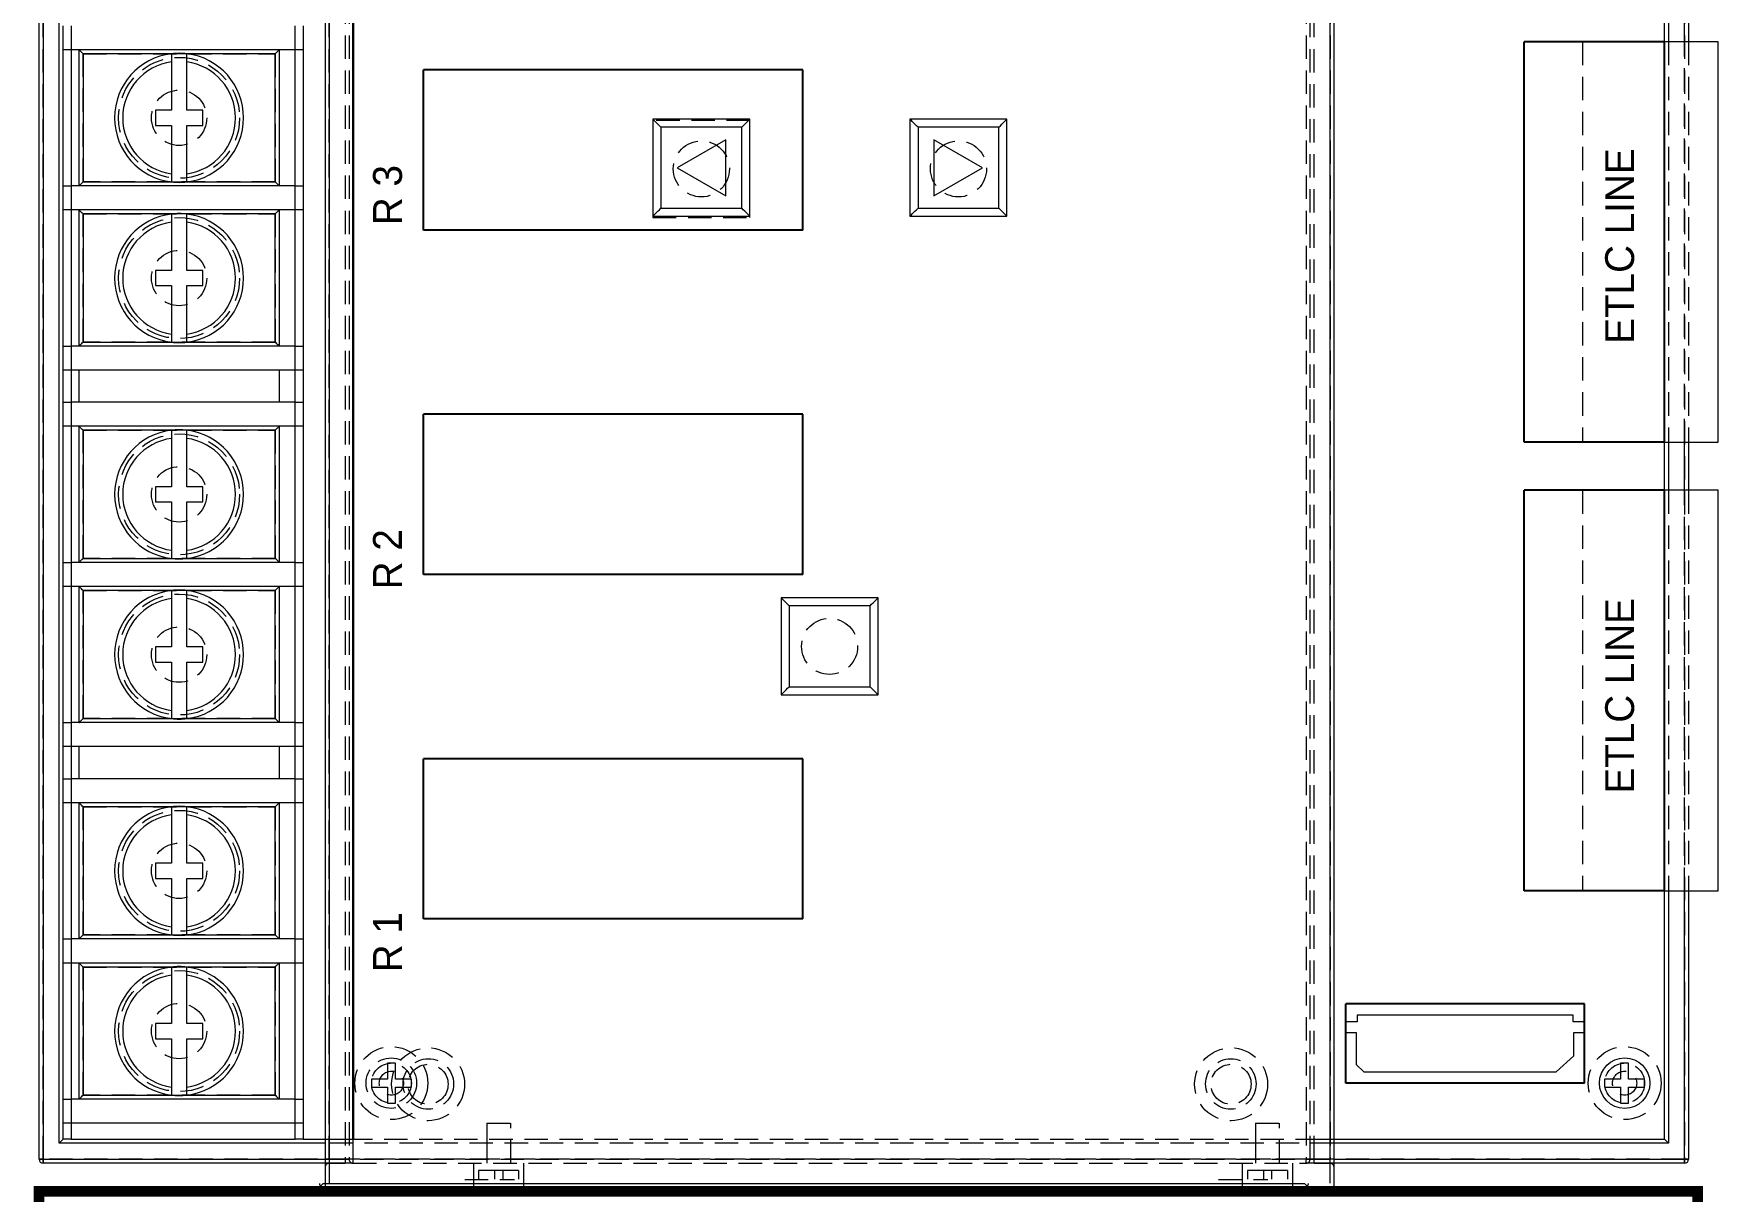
# Model space of a CAD drawing. Header units: millimetres. Extents: x 1282755 to 1285234, y -1758265 to -1757672.
# Drawn here: x 1284773.32 to 1284791.34, y -1758088.97 to -1758076.59 of the extents above; entities that cross this region are included whole.
import ezdxf

# ---------------------------------------------------------------- set-up
doc = ezdxf.new("R2010")
doc.units = ezdxf.units.MM
doc.linetypes.add('HIDDEN', pattern=[0.375, 0.25, -0.125])
doc.layers.add('0-10결선', color=50, linetype='Continuous')
doc.styles.add('새굴림', font='NGULIM.TTF')

msp = doc.modelspace()

# ---------------------------------------------------------------- linework, layer by layer
at = {"color": 7, "linetype": 'Continuous', "lineweight": 15}
for p, q in [((1284776.434, -1758055.684), (1284776.434, -1758088.93)), ((1284776.434, -1758055.727), (1284776.434, -1758088.887)), ((1284776.476, -1758055.727), (1284776.476, -1758088.887)), ((1284787.187, -1758088.887), (1284787.187, -1758055.727)), ((1284787.23, -1758088.93), (1284787.23, -1758055.684)), ((1284787.23, -1758088.887), (1284787.23, -1758055.727)), ((1284773.373, -1758088.63), (1284773.373, -1758055.984)), ((1284773.416, -1758055.984), (1284773.416, -1758088.63)), ((1284773.587, -1758088.459), (1284773.587, -1758056.155)), ((1284790.767, -1758076.677), (1284790.767, -1758076.163)), ((1284791.024, -1758076.163), (1284791.024, -1758076.677)), ((1284773.63, -1758076.763), (1284773.63, -1758076.506)), ((1284773.716, -1758076.506), (1284773.716, -1758076.763)), ((1284776.115, -1758076.763), (1284776.115, -1758076.506)), ((1284776.201, -1758076.506), (1284776.201, -1758076.763)), ((1284791.341, -1758076.677), (1284789.264, -1758076.677)), ((1284789.264, -1758076.677), (1284789.264, -1758080.961)), ((1284791.341, -1758080.961), (1284791.341, -1758076.677)), ((1284773.716, -1758076.763), (1284773.63, -1758076.763)), ((1284773.63, -1758078.219), (1284773.63, -1758076.763)), ((1284776.115, -1758076.763), (1284773.716, -1758076.763)), ((1284773.716, -1758076.763), (1284773.716, -1758078.219)), ((1284773.801, -1758078.219), (1284773.801, -1758076.763)), ((1284773.844, -1758076.805), (1284773.844, -1758078.176)), ((1284775.901, -1758078.176), (1284775.901, -1758076.805)), ((1284775.943, -1758076.763), (1284775.943, -1758078.219)), ((1284776.201, -1758076.763), (1284776.115, -1758076.763)), ((1284776.115, -1758078.219), (1284776.115, -1758076.763)), ((1284776.201, -1758076.763), (1284776.201, -1758078.219)), ((1284774.791, -1758076.892), (1284774.791, -1758077.41)), ((1284774.954, -1758077.41), (1284774.954, -1758076.892)), ((1284774.791, -1758077.41), (1284774.62, -1758077.41)), ((1284774.62, -1758077.41), (1284774.62, -1758077.572)), ((1284774.62, -1758077.572), (1284774.791, -1758077.572)), ((1284774.791, -1758077.572), (1284774.791, -1758078.089)), ((1284775.125, -1758077.41), (1284774.954, -1758077.41)), ((1284774.954, -1758077.572), (1284775.125, -1758077.572)), ((1284774.954, -1758078.089), (1284774.954, -1758077.572)), ((1284775.125, -1758077.572), (1284775.125, -1758077.41)), ((1284779.942, -1758077.506), (1284779.942, -1758078.543)), ((1284780.978, -1758077.506), (1284779.942, -1758077.506)), ((1284780.978, -1758078.543), (1284780.978, -1758077.506)), ((1284783.729, -1758077.506), (1284782.692, -1758077.506)), ((1284782.692, -1758077.506), (1284782.692, -1758078.543)), ((1284783.729, -1758078.543), (1284783.729, -1758077.506)), ((1284780.027, -1758077.592), (1284780.027, -1758078.457)), ((1284780.893, -1758077.592), (1284780.027, -1758077.592)), ((1284780.721, -1758077.725), (1284780.202, -1758078.025)), ((1284780.721, -1758078.325), (1284780.721, -1758077.725)), ((1284780.893, -1758078.457), (1284780.893, -1758077.592)), ((1284783.643, -1758077.592), (1284782.778, -1758077.592)), ((1284782.778, -1758077.592), (1284782.778, -1758078.457)), ((1284783.469, -1758078.025), (1284782.949, -1758077.725)), ((1284782.949, -1758077.725), (1284782.949, -1758078.325)), ((1284783.643, -1758078.457), (1284783.643, -1758077.592)), ((1284780.202, -1758078.025), (1284780.721, -1758078.325)), ((1284782.949, -1758078.325), (1284783.469, -1758078.025)), ((1284773.63, -1758078.476), (1284773.63, -1758078.219)), ((1284773.63, -1758078.219), (1284773.716, -1758078.219)), ((1284773.716, -1758078.219), (1284773.716, -1758078.476)), ((1284776.115, -1758078.219), (1284773.716, -1758078.219)), ((1284776.115, -1758078.476), (1284776.115, -1758078.219)), ((1284776.115, -1758078.219), (1284776.201, -1758078.219)), ((1284776.201, -1758078.219), (1284776.201, -1758078.476)), ((1284773.716, -1758078.476), (1284773.63, -1758078.476)), ((1284773.63, -1758079.933), (1284773.63, -1758078.476)), ((1284776.115, -1758078.476), (1284773.716, -1758078.476)), ((1284773.716, -1758078.476), (1284773.716, -1758079.933)), ((1284773.801, -1758079.933), (1284773.801, -1758078.476)), ((1284775.943, -1758078.476), (1284775.943, -1758079.933)), ((1284776.201, -1758078.476), (1284776.115, -1758078.476)), ((1284776.115, -1758079.933), (1284776.115, -1758078.476)), ((1284776.201, -1758078.476), (1284776.201, -1758079.933)), ((1284780.027, -1758078.457), (1284780.893, -1758078.457)), ((1284782.778, -1758078.457), (1284783.643, -1758078.457)), ((1284773.844, -1758078.519), (1284773.844, -1758079.89)), ((1284774.791, -1758078.606), (1284774.791, -1758079.123)), ((1284774.954, -1758079.123), (1284774.954, -1758078.606)), ((1284775.901, -1758079.89), (1284775.901, -1758078.519)), ((1284779.942, -1758078.543), (1284780.978, -1758078.543)), ((1284782.692, -1758078.543), (1284783.729, -1758078.543)), ((1284774.791, -1758079.123), (1284774.62, -1758079.123)), ((1284774.62, -1758079.123), (1284774.62, -1758079.286)), ((1284775.125, -1758079.123), (1284774.954, -1758079.123)), ((1284775.125, -1758079.286), (1284775.125, -1758079.123)), ((1284774.62, -1758079.286), (1284774.791, -1758079.286)), ((1284774.791, -1758079.286), (1284774.791, -1758079.803)), ((1284774.954, -1758079.286), (1284775.125, -1758079.286)), ((1284774.954, -1758079.803), (1284774.954, -1758079.286)), ((1284773.63, -1758080.19), (1284773.63, -1758079.933)), ((1284773.63, -1758079.933), (1284773.716, -1758079.933)), ((1284773.716, -1758079.933), (1284773.716, -1758080.19)), ((1284776.115, -1758079.933), (1284773.716, -1758079.933)), ((1284776.115, -1758080.19), (1284776.115, -1758079.933)), ((1284776.115, -1758079.933), (1284776.201, -1758079.933)), ((1284776.201, -1758079.933), (1284776.201, -1758080.19)), ((1284773.716, -1758080.19), (1284773.63, -1758080.19)), ((1284773.63, -1758080.533), (1284773.63, -1758080.19)), ((1284776.115, -1758080.19), (1284773.716, -1758080.19)), ((1284773.716, -1758080.19), (1284773.716, -1758080.533)), ((1284773.801, -1758080.533), (1284773.801, -1758080.19)), ((1284775.943, -1758080.19), (1284775.943, -1758080.533)), ((1284776.201, -1758080.19), (1284776.115, -1758080.19)), ((1284776.115, -1758080.533), (1284776.115, -1758080.19)), ((1284776.201, -1758080.19), (1284776.201, -1758080.533)), ((1284773.63, -1758080.79), (1284773.63, -1758080.533)), ((1284773.63, -1758080.533), (1284773.716, -1758080.533)), ((1284773.716, -1758080.533), (1284773.716, -1758080.79)), ((1284776.115, -1758080.533), (1284773.716, -1758080.533)), ((1284776.115, -1758080.79), (1284776.115, -1758080.533)), ((1284776.115, -1758080.533), (1284776.201, -1758080.533)), ((1284776.201, -1758080.533), (1284776.201, -1758080.79)), ((1284773.716, -1758080.79), (1284773.63, -1758080.79)), ((1284773.63, -1758082.246), (1284773.63, -1758080.79)), ((1284776.115, -1758080.79), (1284773.716, -1758080.79)), ((1284773.716, -1758080.79), (1284773.716, -1758082.246)), ((1284773.801, -1758082.246), (1284773.801, -1758080.79)), ((1284775.943, -1758080.79), (1284775.943, -1758082.246)), ((1284776.201, -1758080.79), (1284776.115, -1758080.79)), ((1284776.115, -1758082.246), (1284776.115, -1758080.79)), ((1284776.201, -1758080.79), (1284776.201, -1758082.246)), ((1284773.844, -1758080.833), (1284773.844, -1758082.204)), ((1284774.791, -1758080.92), (1284774.791, -1758081.437)), ((1284774.954, -1758081.437), (1284774.954, -1758080.92)), ((1284775.901, -1758082.204), (1284775.901, -1758080.833)), ((1284789.264, -1758080.961), (1284791.341, -1758080.961)), ((1284790.767, -1758081.475), (1284790.767, -1758080.961)), ((1284791.024, -1758080.961), (1284791.024, -1758081.475)), ((1284774.791, -1758081.437), (1284774.62, -1758081.437)), ((1284774.62, -1758081.437), (1284774.62, -1758081.6)), ((1284775.125, -1758081.437), (1284774.954, -1758081.437)), ((1284775.125, -1758081.6), (1284775.125, -1758081.437)), ((1284789.264, -1758081.475), (1284789.264, -1758085.76)), ((1284791.341, -1758081.475), (1284789.264, -1758081.475)), ((1284791.341, -1758085.76), (1284791.341, -1758081.475)), ((1284774.62, -1758081.6), (1284774.791, -1758081.6)), ((1284774.791, -1758081.6), (1284774.791, -1758082.117)), ((1284774.954, -1758081.6), (1284775.125, -1758081.6)), ((1284774.954, -1758082.117), (1284774.954, -1758081.6)), ((1284773.63, -1758082.504), (1284773.63, -1758082.246)), ((1284773.63, -1758082.246), (1284773.716, -1758082.246)), ((1284773.716, -1758082.246), (1284773.716, -1758082.504)), ((1284776.115, -1758082.246), (1284773.716, -1758082.246)), ((1284776.115, -1758082.504), (1284776.115, -1758082.246)), ((1284776.115, -1758082.246), (1284776.201, -1758082.246)), ((1284776.201, -1758082.246), (1284776.201, -1758082.504)), ((1284773.716, -1758082.504), (1284773.63, -1758082.504)), ((1284773.63, -1758083.96), (1284773.63, -1758082.504)), ((1284776.115, -1758082.504), (1284773.716, -1758082.504)), ((1284773.716, -1758082.504), (1284773.716, -1758083.96)), ((1284773.801, -1758083.96), (1284773.801, -1758082.504)), ((1284773.844, -1758082.546), (1284773.844, -1758083.917)), ((1284775.901, -1758083.917), (1284775.901, -1758082.546)), ((1284775.943, -1758082.504), (1284775.943, -1758083.96)), ((1284776.201, -1758082.504), (1284776.115, -1758082.504)), ((1284776.115, -1758083.96), (1284776.115, -1758082.504)), ((1284776.201, -1758082.504), (1284776.201, -1758083.96)), ((1284782.351, -1758082.625), (1284781.314, -1758082.625)), ((1284781.314, -1758082.625), (1284781.314, -1758083.662)), ((1284782.351, -1758083.662), (1284782.351, -1758082.625)), ((1284774.791, -1758082.633), (1284774.791, -1758083.15)), ((1284774.954, -1758083.15), (1284774.954, -1758082.633)), ((1284781.4, -1758082.711), (1284781.4, -1758083.576)), ((1284782.265, -1758082.711), (1284781.4, -1758082.711)), ((1284782.265, -1758083.576), (1284782.265, -1758082.711)), ((1284774.791, -1758083.15), (1284774.62, -1758083.15)), ((1284774.62, -1758083.15), (1284774.62, -1758083.313)), ((1284775.125, -1758083.15), (1284774.954, -1758083.15)), ((1284775.125, -1758083.313), (1284775.125, -1758083.15)), ((1284774.62, -1758083.313), (1284774.791, -1758083.313)), ((1284774.791, -1758083.313), (1284774.791, -1758083.83)), ((1284774.954, -1758083.313), (1284775.125, -1758083.313)), ((1284774.954, -1758083.83), (1284774.954, -1758083.313)), ((1284781.314, -1758083.662), (1284782.351, -1758083.662)), ((1284781.4, -1758083.576), (1284782.265, -1758083.576)), ((1284773.63, -1758084.217), (1284773.63, -1758083.96)), ((1284773.63, -1758083.96), (1284773.716, -1758083.96)), ((1284773.716, -1758083.96), (1284773.716, -1758084.217)), ((1284776.115, -1758083.96), (1284773.716, -1758083.96)), ((1284776.115, -1758084.217), (1284776.115, -1758083.96)), ((1284776.115, -1758083.96), (1284776.201, -1758083.96)), ((1284776.201, -1758083.96), (1284776.201, -1758084.217)), ((1284773.716, -1758084.217), (1284773.63, -1758084.217)), ((1284773.63, -1758084.56), (1284773.63, -1758084.217)), ((1284776.115, -1758084.217), (1284773.716, -1758084.217)), ((1284773.716, -1758084.217), (1284773.716, -1758084.56)), ((1284773.801, -1758084.56), (1284773.801, -1758084.217)), ((1284775.943, -1758084.217), (1284775.943, -1758084.56)), ((1284776.201, -1758084.217), (1284776.115, -1758084.217)), ((1284776.115, -1758084.56), (1284776.115, -1758084.217)), ((1284776.201, -1758084.217), (1284776.201, -1758084.56)), ((1284773.63, -1758084.817), (1284773.63, -1758084.56)), ((1284773.63, -1758084.56), (1284773.716, -1758084.56)), ((1284773.716, -1758084.56), (1284773.716, -1758084.817)), ((1284776.115, -1758084.56), (1284773.716, -1758084.56)), ((1284776.115, -1758084.817), (1284776.115, -1758084.56)), ((1284776.115, -1758084.56), (1284776.201, -1758084.56)), ((1284776.201, -1758084.56), (1284776.201, -1758084.817)), ((1284773.716, -1758084.817), (1284773.63, -1758084.817)), ((1284773.63, -1758086.274), (1284773.63, -1758084.817)), ((1284776.115, -1758084.817), (1284773.716, -1758084.817)), ((1284773.716, -1758084.817), (1284773.716, -1758086.274)), ((1284773.801, -1758086.274), (1284773.801, -1758084.817)), ((1284773.844, -1758084.86), (1284773.844, -1758086.231)), ((1284774.791, -1758084.947), (1284774.791, -1758085.464)), ((1284774.954, -1758085.464), (1284774.954, -1758084.947)), ((1284775.901, -1758086.231), (1284775.901, -1758084.86)), ((1284775.943, -1758084.817), (1284775.943, -1758086.274)), ((1284776.201, -1758084.817), (1284776.115, -1758084.817)), ((1284776.115, -1758086.274), (1284776.115, -1758084.817)), ((1284776.201, -1758084.817), (1284776.201, -1758086.274)), ((1284774.791, -1758085.464), (1284774.62, -1758085.464)), ((1284774.62, -1758085.464), (1284774.62, -1758085.627)), ((1284775.125, -1758085.464), (1284774.954, -1758085.464)), ((1284775.125, -1758085.627), (1284775.125, -1758085.464)), ((1284774.62, -1758085.627), (1284774.791, -1758085.627)), ((1284774.791, -1758085.627), (1284774.791, -1758086.144)), ((1284774.954, -1758085.627), (1284775.125, -1758085.627)), ((1284774.954, -1758086.144), (1284774.954, -1758085.627)), ((1284789.264, -1758085.76), (1284791.341, -1758085.76)), ((1284790.767, -1758088.416), (1284790.767, -1758085.76)), ((1284791.024, -1758085.76), (1284791.024, -1758088.63)), ((1284773.63, -1758086.531), (1284773.63, -1758086.274)), ((1284773.63, -1758086.274), (1284773.716, -1758086.274)), ((1284773.716, -1758086.274), (1284773.716, -1758086.531)), ((1284776.115, -1758086.274), (1284773.716, -1758086.274)), ((1284776.115, -1758086.531), (1284776.115, -1758086.274)), ((1284776.115, -1758086.274), (1284776.201, -1758086.274)), ((1284776.201, -1758086.274), (1284776.201, -1758086.531)), ((1284773.716, -1758086.531), (1284773.63, -1758086.531)), ((1284773.63, -1758087.987), (1284773.63, -1758086.531)), ((1284776.115, -1758086.531), (1284773.716, -1758086.531)), ((1284773.716, -1758086.531), (1284773.716, -1758087.987)), ((1284773.801, -1758087.987), (1284773.801, -1758086.531)), ((1284773.844, -1758086.574), (1284773.844, -1758087.945)), ((1284775.901, -1758087.945), (1284775.901, -1758086.574)), ((1284775.943, -1758086.531), (1284775.943, -1758087.987)), ((1284776.201, -1758086.531), (1284776.115, -1758086.531)), ((1284776.115, -1758087.987), (1284776.115, -1758086.531)), ((1284776.201, -1758086.531), (1284776.201, -1758087.987)), ((1284774.791, -1758086.661), (1284774.791, -1758087.178)), ((1284774.954, -1758087.178), (1284774.954, -1758086.661)), ((1284789.91, -1758086.968), (1284787.357, -1758086.968)), ((1284787.357, -1758086.968), (1284787.357, -1758087.16)), ((1284789.79, -1758087.088), (1284787.476, -1758087.088)), ((1284787.476, -1758087.088), (1284787.476, -1758087.16)), ((1284789.79, -1758087.16), (1284789.79, -1758087.088)), ((1284789.91, -1758087.16), (1284789.91, -1758086.968)), ((1284774.791, -1758087.178), (1284774.62, -1758087.178)), ((1284774.62, -1758087.178), (1284774.62, -1758087.341)), ((1284775.125, -1758087.178), (1284774.954, -1758087.178)), ((1284775.125, -1758087.341), (1284775.125, -1758087.178)), ((1284787.476, -1758087.16), (1284787.357, -1758087.16)), ((1284787.357, -1758087.16), (1284787.357, -1758087.276)), ((1284787.357, -1758087.276), (1284787.467, -1758087.276)), ((1284787.357, -1758087.276), (1284787.357, -1758087.816)), ((1284787.467, -1758087.276), (1284787.467, -1758087.615)), ((1284789.91, -1758087.16), (1284789.79, -1758087.16)), ((1284789.795, -1758087.523), (1284789.795, -1758087.276)), ((1284789.795, -1758087.276), (1284789.91, -1758087.276)), ((1284789.91, -1758087.276), (1284789.91, -1758087.16)), ((1284789.91, -1758087.816), (1284789.91, -1758087.276)), ((1284774.62, -1758087.341), (1284774.791, -1758087.341)), ((1284774.791, -1758087.341), (1284774.791, -1758087.858)), ((1284774.954, -1758087.341), (1284775.125, -1758087.341)), ((1284774.954, -1758087.858), (1284774.954, -1758087.341)), ((1284787.467, -1758087.615), (1284787.548, -1758087.696)), ((1284789.605, -1758087.696), (1284789.795, -1758087.523)), ((1284790.382, -1758087.602), (1284790.296, -1758087.602)), ((1284790.296, -1758087.602), (1284790.296, -1758087.773)), ((1284790.382, -1758087.773), (1284790.382, -1758087.602)), ((1284787.357, -1758087.816), (1284789.91, -1758087.816)), ((1284787.548, -1758087.696), (1284789.605, -1758087.696)), ((1284790.296, -1758087.773), (1284790.125, -1758087.773)), ((1284790.125, -1758087.773), (1284790.125, -1758087.859)), ((1284790.553, -1758087.773), (1284790.382, -1758087.773)), ((1284790.553, -1758087.859), (1284790.553, -1758087.773)), ((1284773.63, -1758088.244), (1284773.63, -1758087.987)), ((1284773.63, -1758087.987), (1284773.716, -1758087.987)), ((1284773.716, -1758087.987), (1284773.716, -1758088.244)), ((1284776.115, -1758087.987), (1284773.716, -1758087.987)), ((1284776.115, -1758088.244), (1284776.115, -1758087.987)), ((1284776.115, -1758087.987), (1284776.201, -1758087.987)), ((1284776.201, -1758087.987), (1284776.201, -1758088.244)), ((1284790.125, -1758087.859), (1284790.296, -1758087.859)), ((1284790.296, -1758087.859), (1284790.296, -1758088.03)), ((1284790.296, -1758088.03), (1284790.382, -1758088.03)), ((1284790.382, -1758088.03), (1284790.382, -1758087.859)), ((1284790.382, -1758087.859), (1284790.553, -1758087.859)), ((1284773.716, -1758088.244), (1284773.63, -1758088.244)), ((1284773.63, -1758088.416), (1284773.63, -1758088.244)), ((1284776.115, -1758088.244), (1284773.716, -1758088.244)), ((1284773.716, -1758088.244), (1284773.716, -1758088.416)), ((1284776.201, -1758088.244), (1284776.115, -1758088.244)), ((1284776.115, -1758088.416), (1284776.115, -1758088.244)), ((1284776.201, -1758088.244), (1284776.201, -1758088.416)), ((1284773.716, -1758088.416), (1284773.63, -1758088.416)), ((1284773.716, -1758088.416), (1284776.115, -1758088.416)), ((1284776.201, -1758088.416), (1284776.115, -1758088.416)), ((1284776.201, -1758088.416), (1284776.434, -1758088.416)), ((1284787.23, -1758088.416), (1284790.767, -1758088.416)), ((1284773.373, -1758088.63), (1284773.416, -1758088.63)), ((1284773.416, -1758088.63), (1284773.416, -1758088.673)), ((1284776.434, -1758088.673), (1284773.416, -1758088.673)), ((1284790.981, -1758088.673), (1284787.23, -1758088.673)), ((1284790.981, -1758088.63), (1284790.981, -1758088.673)), ((1284790.981, -1758088.63), (1284791.024, -1758088.63)), ((1284776.373, -1758088.931), (1284786.956, -1758088.931)), ((1284776.373, -1758088.931), (1284776.373, -1758088.973)), ((1284776.415, -1758088.889), (1284786.914, -1758088.889)), ((1284776.415, -1758088.931), (1284786.914, -1758088.931)), ((1284776.415, -1758088.973), (1284776.415, -1758088.931)), ((1284786.914, -1758088.931), (1284786.914, -1758088.973)), ((1284786.956, -1758088.973), (1284786.956, -1758088.931)), ((1284776.415, -1758088.973), (1284776.373, -1758088.973)), ((1284786.914, -1758088.973), (1284776.415, -1758088.973)), ((1284786.956, -1758088.973), (1284786.914, -1758088.973))]:
    msp.add_line(p, q, dxfattribs=at)
at = {"color": 7, "linetype": 'HIDDEN', "lineweight": 0}
for p, q in [((1284773.416, -1758088.63), (1284773.416, -1758055.984)), ((1284776.476, -1758088.63), (1284776.476, -1758055.984)), ((1284776.648, -1758055.984), (1284776.648, -1758088.63)), ((1284776.691, -1758055.984), (1284776.691, -1758088.63)), ((1284776.734, -1758088.63), (1284776.734, -1758055.984)), ((1284786.93, -1758055.984), (1284786.93, -1758088.63)), ((1284786.973, -1758088.63), (1284786.973, -1758055.984)), ((1284787.016, -1758088.63), (1284787.016, -1758055.984)), ((1284787.187, -1758055.984), (1284787.187, -1758088.63)), ((1284790.981, -1758055.984), (1284790.981, -1758088.63)), ((1284789.888, -1758076.677), (1284789.888, -1758080.961)), ((1284790.767, -1758080.961), (1284790.767, -1758076.677)), ((1284790.81, -1758076.677), (1284790.81, -1758080.961)), ((1284790.981, -1758080.961), (1284790.981, -1758076.677)), ((1284791.024, -1758076.677), (1284791.024, -1758080.961)), ((1284773.844, -1758076.805), (1284775.901, -1758076.805)), ((1284773.844, -1758078.176), (1284773.844, -1758076.805)), ((1284774.949, -1758076.805), (1284774.796, -1758076.805)), ((1284775.901, -1758076.805), (1284775.901, -1758078.176)), ((1284777.486, -1758076.977), (1284777.486, -1758078.691)), ((1284781.547, -1758076.977), (1284777.486, -1758076.977)), ((1284781.547, -1758078.691), (1284781.547, -1758076.977)), ((1284780.978, -1758077.519), (1284779.942, -1758077.519)), ((1284775.901, -1758078.176), (1284773.844, -1758078.176)), ((1284774.796, -1758078.176), (1284774.949, -1758078.176)), ((1284773.844, -1758078.519), (1284775.901, -1758078.519)), ((1284773.844, -1758079.89), (1284773.844, -1758078.519)), ((1284774.949, -1758078.519), (1284774.796, -1758078.519)), ((1284775.901, -1758078.519), (1284775.901, -1758079.89)), ((1284779.942, -1758078.543), (1284779.942, -1758078.556)), ((1284779.942, -1758078.556), (1284780.978, -1758078.556)), ((1284780.978, -1758078.556), (1284780.978, -1758078.543)), ((1284777.486, -1758078.691), (1284781.547, -1758078.691)), ((1284775.901, -1758079.89), (1284773.844, -1758079.89)), ((1284774.796, -1758079.89), (1284774.949, -1758079.89)), ((1284777.486, -1758080.661), (1284777.486, -1758082.375)), ((1284781.547, -1758080.661), (1284777.486, -1758080.661)), ((1284781.547, -1758082.375), (1284781.547, -1758080.661)), ((1284773.844, -1758080.833), (1284775.901, -1758080.833)), ((1284773.844, -1758082.204), (1284773.844, -1758080.833)), ((1284774.949, -1758080.833), (1284774.796, -1758080.833)), ((1284775.901, -1758080.833), (1284775.901, -1758082.204)), ((1284789.888, -1758081.475), (1284789.888, -1758085.76)), ((1284790.767, -1758085.76), (1284790.767, -1758081.475)), ((1284790.81, -1758081.475), (1284790.81, -1758085.76)), ((1284790.981, -1758085.76), (1284790.981, -1758081.475)), ((1284791.024, -1758081.475), (1284791.024, -1758085.76)), ((1284775.901, -1758082.204), (1284773.844, -1758082.204)), ((1284774.796, -1758082.204), (1284774.949, -1758082.204)), ((1284777.486, -1758082.375), (1284781.547, -1758082.375)), ((1284773.844, -1758082.546), (1284775.901, -1758082.546)), ((1284773.844, -1758083.917), (1284773.844, -1758082.546)), ((1284774.949, -1758082.546), (1284774.796, -1758082.546)), ((1284775.901, -1758082.546), (1284775.901, -1758083.917)), ((1284781.313, -1758082.625), (1284781.313, -1758083.662)), ((1284781.314, -1758082.625), (1284781.313, -1758082.625)), ((1284782.35, -1758083.662), (1284782.35, -1758082.625)), ((1284781.313, -1758083.662), (1284781.314, -1758083.662)), ((1284775.901, -1758083.917), (1284773.844, -1758083.917)), ((1284774.796, -1758083.917), (1284774.949, -1758083.917)), ((1284777.486, -1758084.346), (1284777.486, -1758086.059)), ((1284781.547, -1758084.346), (1284777.486, -1758084.346)), ((1284781.547, -1758086.059), (1284781.547, -1758084.346)), ((1284773.844, -1758084.86), (1284775.901, -1758084.86)), ((1284773.844, -1758086.231), (1284773.844, -1758084.86)), ((1284774.949, -1758084.86), (1284774.796, -1758084.86)), ((1284775.901, -1758084.86), (1284775.901, -1758086.231)), ((1284775.901, -1758086.231), (1284773.844, -1758086.231)), ((1284774.796, -1758086.231), (1284774.949, -1758086.231)), ((1284777.486, -1758086.059), (1284781.547, -1758086.059)), ((1284773.844, -1758086.574), (1284775.901, -1758086.574)), ((1284773.844, -1758087.945), (1284773.844, -1758086.574)), ((1284774.949, -1758086.574), (1284774.796, -1758086.574)), ((1284775.901, -1758086.574), (1284775.901, -1758087.945)), ((1284777.186, -1758087.602), (1284777.1, -1758087.602)), ((1284777.1, -1758087.602), (1284777.1, -1758087.773)), ((1284777.186, -1758087.773), (1284777.186, -1758087.602)), ((1284776.929, -1758087.773), (1284776.929, -1758087.859)), ((1284777.1, -1758087.773), (1284776.929, -1758087.773)), ((1284777.357, -1758087.773), (1284777.186, -1758087.773)), ((1284777.357, -1758087.859), (1284777.357, -1758087.773)), ((1284775.901, -1758087.945), (1284773.844, -1758087.945)), ((1284774.796, -1758087.945), (1284774.949, -1758087.945)), ((1284776.929, -1758087.859), (1284777.1, -1758087.859)), ((1284777.1, -1758087.859), (1284777.1, -1758088.03)), ((1284777.1, -1758088.03), (1284777.186, -1758088.03)), ((1284777.186, -1758088.03), (1284777.186, -1758087.859)), ((1284777.186, -1758087.859), (1284777.357, -1758087.859)), ((1284778.163, -1758088.244), (1284778.42, -1758088.244)), ((1284778.163, -1758088.244), (1284778.163, -1758088.673)), ((1284778.42, -1758088.673), (1284778.42, -1758088.244)), ((1284786.389, -1758088.244), (1284786.646, -1758088.244)), ((1284786.389, -1758088.244), (1284786.389, -1758088.673)), ((1284786.646, -1758088.673), (1284786.646, -1758088.244)), ((1284776.434, -1758088.416), (1284776.691, -1758088.416)), ((1284787.23, -1758088.459), (1284776.434, -1758088.459)), ((1284776.691, -1758088.416), (1284786.973, -1758088.416)), ((1284778.163, -1758088.416), (1284778.163, -1758088.673)), ((1284778.42, -1758088.673), (1284778.42, -1758088.416)), ((1284786.389, -1758088.416), (1284786.389, -1758088.673)), ((1284786.646, -1758088.673), (1284786.646, -1758088.416)), ((1284786.973, -1758088.416), (1284787.23, -1758088.416)), ((1284773.416, -1758088.63), (1284773.373, -1758088.63)), ((1284773.416, -1758088.673), (1284773.416, -1758088.63)), ((1284790.981, -1758088.63), (1284773.416, -1758088.63)), ((1284776.476, -1758088.63), (1284776.434, -1758088.63)), ((1284776.434, -1758088.63), (1284787.23, -1758088.63)), ((1284776.648, -1758088.673), (1284776.434, -1758088.673)), ((1284776.476, -1758088.63), (1284776.476, -1758088.673)), ((1284776.648, -1758088.63), (1284776.476, -1758088.63)), ((1284776.476, -1758088.673), (1284776.648, -1758088.673)), ((1284776.691, -1758088.63), (1284776.648, -1758088.63)), ((1284776.648, -1758088.63), (1284776.648, -1758088.673)), ((1284776.734, -1758088.673), (1284776.648, -1758088.673)), ((1284776.734, -1758088.63), (1284776.691, -1758088.63)), ((1284786.93, -1758088.63), (1284776.734, -1758088.63)), ((1284776.734, -1758088.673), (1284776.734, -1758088.63)), ((1284776.734, -1758088.673), (1284786.93, -1758088.673)), ((1284778.021, -1758088.673), (1284778.021, -1758088.844)), ((1284778.021, -1758088.673), (1284778.021, -1758088.93)), ((1284778.077, -1758088.75), (1284778.077, -1758088.844)), ((1284778.248, -1758088.75), (1284778.077, -1758088.75)), ((1284778.334, -1758088.75), (1284778.248, -1758088.75)), ((1284778.248, -1758088.75), (1284778.248, -1758088.844)), ((1284778.334, -1758088.75), (1284778.334, -1758088.844)), ((1284778.505, -1758088.75), (1284778.334, -1758088.75)), ((1284778.505, -1758088.75), (1284778.505, -1758088.844)), ((1284778.561, -1758088.844), (1284778.561, -1758088.673)), ((1284778.561, -1758088.93), (1284778.561, -1758088.673)), ((1284786.247, -1758088.673), (1284786.247, -1758088.844)), ((1284786.247, -1758088.673), (1284786.247, -1758088.93)), ((1284786.474, -1758088.75), (1284786.303, -1758088.75)), ((1284786.303, -1758088.75), (1284786.303, -1758088.844)), ((1284786.56, -1758088.75), (1284786.474, -1758088.75)), ((1284786.474, -1758088.75), (1284786.474, -1758088.844)), ((1284786.56, -1758088.75), (1284786.56, -1758088.844)), ((1284786.731, -1758088.75), (1284786.56, -1758088.75)), ((1284786.731, -1758088.75), (1284786.731, -1758088.844)), ((1284786.787, -1758088.844), (1284786.787, -1758088.673)), ((1284786.787, -1758088.93), (1284786.787, -1758088.673)), ((1284786.93, -1758088.673), (1284786.93, -1758088.63)), ((1284786.973, -1758088.63), (1284786.93, -1758088.63)), ((1284787.016, -1758088.673), (1284786.93, -1758088.673)), ((1284787.016, -1758088.63), (1284786.973, -1758088.63)), ((1284787.016, -1758088.673), (1284787.016, -1758088.63)), ((1284787.187, -1758088.63), (1284787.016, -1758088.63)), ((1284787.016, -1758088.673), (1284787.187, -1758088.673)), ((1284787.23, -1758088.673), (1284787.016, -1758088.673)), ((1284787.23, -1758088.63), (1284787.187, -1758088.63)), ((1284787.187, -1758088.673), (1284787.187, -1758088.63)), ((1284790.981, -1758088.673), (1284790.981, -1758088.63)), ((1284791.024, -1758088.63), (1284790.981, -1758088.63)), ((1284777.93, -1758088.847), (1284778.459, -1758088.847)), ((1284785.993, -1758088.847), (1284786.522, -1758088.847))]:
    msp.add_line(p, q, dxfattribs=at)
for p, q in [((1284776.734, -1758056.198), (1284776.734, -1758088.416)), ((1284776.734, -1758088.416), (1284776.734, -1758056.198))]:
    msp.add_line(p, q)
at = {"color": 8, "linetype": 'Continuous', "lineweight": 15}
for p, q in [((1284790.81, -1758076.163), (1284790.81, -1758076.677)), ((1284790.981, -1758076.677), (1284790.981, -1758076.163)), ((1284774.796, -1758076.805), (1284773.844, -1758076.805)), ((1284775.901, -1758076.805), (1284774.949, -1758076.805)), ((1284773.844, -1758078.176), (1284774.796, -1758078.176)), ((1284774.949, -1758078.176), (1284775.901, -1758078.176)), ((1284774.796, -1758078.519), (1284773.844, -1758078.519)), ((1284775.901, -1758078.519), (1284774.949, -1758078.519)), ((1284773.844, -1758079.89), (1284774.796, -1758079.89)), ((1284774.949, -1758079.89), (1284775.901, -1758079.89)), ((1284774.796, -1758080.833), (1284773.844, -1758080.833)), ((1284775.901, -1758080.833), (1284774.949, -1758080.833)), ((1284790.81, -1758080.961), (1284790.81, -1758081.475)), ((1284790.981, -1758081.475), (1284790.981, -1758080.961)), ((1284773.844, -1758082.204), (1284774.796, -1758082.204)), ((1284774.949, -1758082.204), (1284775.901, -1758082.204)), ((1284774.796, -1758082.546), (1284773.844, -1758082.546)), ((1284775.901, -1758082.546), (1284774.949, -1758082.546)), ((1284773.844, -1758083.917), (1284774.796, -1758083.917)), ((1284774.949, -1758083.917), (1284775.901, -1758083.917)), ((1284774.796, -1758084.86), (1284773.844, -1758084.86)), ((1284775.901, -1758084.86), (1284774.949, -1758084.86)), ((1284790.81, -1758085.76), (1284790.81, -1758088.459)), ((1284790.981, -1758088.63), (1284790.981, -1758085.76)), ((1284773.844, -1758086.231), (1284774.796, -1758086.231)), ((1284774.949, -1758086.231), (1284775.901, -1758086.231)), ((1284774.796, -1758086.574), (1284773.844, -1758086.574)), ((1284775.901, -1758086.574), (1284774.949, -1758086.574)), ((1284773.844, -1758087.945), (1284774.796, -1758087.945)), ((1284774.949, -1758087.945), (1284775.901, -1758087.945)), ((1284776.434, -1758088.459), (1284773.587, -1758088.459)), ((1284790.81, -1758088.459), (1284787.23, -1758088.459)), ((1284773.416, -1758088.63), (1284776.434, -1758088.63)), ((1284787.23, -1758088.63), (1284790.981, -1758088.63))]:
    msp.add_line(p, q, dxfattribs=at)
at = {"color": 7, "linetype": 'Continuous'}
for p, q in [((1284789.264, -1758080.961), (1284789.264, -1758076.677)), ((1284790.767, -1758076.677), (1284789.264, -1758076.677)), ((1284790.767, -1758080.961), (1284790.767, -1758076.677)), ((1284777.486, -1758078.691), (1284777.486, -1758076.977)), ((1284781.547, -1758076.977), (1284777.486, -1758076.977)), ((1284781.547, -1758078.691), (1284781.547, -1758076.977)), ((1284781.547, -1758078.691), (1284777.486, -1758078.691)), ((1284777.486, -1758082.375), (1284777.486, -1758080.661)), ((1284781.547, -1758080.661), (1284777.486, -1758080.661)), ((1284781.547, -1758082.375), (1284781.547, -1758080.661)), ((1284790.767, -1758080.961), (1284789.264, -1758080.961)), ((1284789.264, -1758085.76), (1284789.264, -1758081.475)), ((1284790.767, -1758081.475), (1284789.264, -1758081.475)), ((1284790.767, -1758085.76), (1284790.767, -1758081.475)), ((1284781.547, -1758082.375), (1284777.486, -1758082.375)), ((1284777.486, -1758086.059), (1284777.486, -1758084.346)), ((1284781.547, -1758084.346), (1284777.486, -1758084.346)), ((1284781.547, -1758086.059), (1284781.547, -1758084.346)), ((1284790.767, -1758085.76), (1284789.264, -1758085.76)), ((1284781.547, -1758086.059), (1284777.486, -1758086.059)), ((1284787.357, -1758087.816), (1284787.357, -1758086.968)), ((1284789.91, -1758086.968), (1284787.357, -1758086.968)), ((1284789.91, -1758087.816), (1284789.91, -1758086.968)), ((1284789.91, -1758087.816), (1284787.357, -1758087.816))]:
    msp.add_line(p, q, dxfattribs=at)
at = {"lineweight": -3}
msp.add_line((1284791.12, -1758100.804), (1284791.12, -1758088.973), dxfattribs=at)
at = {"color": 7, "linetype": 'Continuous', "lineweight": 15, "flags": 128}
for points in [[(1284773.844, -1758076.805), (1284773.836, -1758076.797), (1284773.828, -1758076.789), (1284773.82, -1758076.782), (1284773.814, -1758076.775), (1284773.809, -1758076.77), (1284773.805, -1758076.766), (1284773.802, -1758076.763), (1284773.801, -1758076.763)], [(1284775.901, -1758076.805), (1284775.908, -1758076.798), (1284775.915, -1758076.791), (1284775.922, -1758076.784), (1284775.928, -1758076.778), (1284775.933, -1758076.773), (1284775.938, -1758076.768), (1284775.941, -1758076.765), (1284775.943, -1758076.763), (1284775.943, -1758076.763)], [(1284780.027, -1758077.592), (1284780.011, -1758077.575), (1284779.994, -1758077.559), (1284779.98, -1758077.544), (1284779.967, -1758077.531), (1284779.956, -1758077.521), (1284779.948, -1758077.513), (1284779.943, -1758077.508), (1284779.942, -1758077.506)], [(1284780.893, -1758077.592), (1284780.909, -1758077.575), (1284780.925, -1758077.559), (1284780.94, -1758077.544), (1284780.953, -1758077.531), (1284780.964, -1758077.521), (1284780.972, -1758077.513), (1284780.977, -1758077.508), (1284780.978, -1758077.506)], [(1284782.778, -1758077.592), (1284782.761, -1758077.575), (1284782.745, -1758077.559), (1284782.73, -1758077.544), (1284782.717, -1758077.531), (1284782.707, -1758077.521), (1284782.699, -1758077.513), (1284782.694, -1758077.508), (1284782.692, -1758077.506)], [(1284783.643, -1758077.592), (1284783.66, -1758077.575), (1284783.676, -1758077.559), (1284783.691, -1758077.544), (1284783.704, -1758077.531), (1284783.714, -1758077.521), (1284783.722, -1758077.513), (1284783.727, -1758077.508), (1284783.729, -1758077.506)], [(1284773.801, -1758078.219), (1284773.802, -1758078.218), (1284773.805, -1758078.216), (1284773.809, -1758078.212), (1284773.814, -1758078.207), (1284773.82, -1758078.2), (1284773.828, -1758078.193), (1284773.836, -1758078.185), (1284773.844, -1758078.176)], [(1284775.943, -1758078.219), (1284775.943, -1758078.218), (1284775.94, -1758078.216), (1284775.936, -1758078.212), (1284775.931, -1758078.207), (1284775.924, -1758078.2), (1284775.917, -1758078.193), (1284775.909, -1758078.185), (1284775.901, -1758078.176)], [(1284773.844, -1758078.519), (1284773.836, -1758078.511), (1284773.828, -1758078.503), (1284773.82, -1758078.495), (1284773.814, -1758078.489), (1284773.809, -1758078.484), (1284773.805, -1758078.48), (1284773.802, -1758078.477), (1284773.801, -1758078.476)], [(1284775.901, -1758078.519), (1284775.908, -1758078.512), (1284775.915, -1758078.504), (1284775.922, -1758078.498), (1284775.928, -1758078.492), (1284775.933, -1758078.486), (1284775.938, -1758078.482), (1284775.941, -1758078.479), (1284775.943, -1758078.477), (1284775.943, -1758078.476)], [(1284779.942, -1758078.543), (1284779.943, -1758078.541), (1284779.948, -1758078.537), (1284779.956, -1758078.529), (1284779.967, -1758078.518), (1284779.98, -1758078.505), (1284779.994, -1758078.49), (1284780.011, -1758078.474), (1284780.027, -1758078.457)], [(1284780.978, -1758078.543), (1284780.977, -1758078.541), (1284780.972, -1758078.537), (1284780.964, -1758078.529), (1284780.953, -1758078.518), (1284780.94, -1758078.505), (1284780.925, -1758078.49), (1284780.909, -1758078.474), (1284780.893, -1758078.457)], [(1284782.692, -1758078.543), (1284782.694, -1758078.541), (1284782.699, -1758078.537), (1284782.707, -1758078.529), (1284782.717, -1758078.518), (1284782.73, -1758078.505), (1284782.745, -1758078.49), (1284782.761, -1758078.474), (1284782.778, -1758078.457)], [(1284783.729, -1758078.543), (1284783.727, -1758078.541), (1284783.722, -1758078.537), (1284783.714, -1758078.529), (1284783.704, -1758078.518), (1284783.691, -1758078.505), (1284783.676, -1758078.49), (1284783.66, -1758078.474), (1284783.643, -1758078.457)], [(1284773.801, -1758079.933), (1284773.802, -1758079.932), (1284773.805, -1758079.93), (1284773.809, -1758079.926), (1284773.814, -1758079.92), (1284773.82, -1758079.914), (1284773.828, -1758079.907), (1284773.836, -1758079.898), (1284773.844, -1758079.89)], [(1284775.943, -1758079.933), (1284775.943, -1758079.932), (1284775.94, -1758079.93), (1284775.936, -1758079.926), (1284775.931, -1758079.92), (1284775.924, -1758079.914), (1284775.917, -1758079.907), (1284775.909, -1758079.898), (1284775.901, -1758079.89)], [(1284773.844, -1758080.833), (1284773.836, -1758080.824), (1284773.828, -1758080.816), (1284773.82, -1758080.809), (1284773.814, -1758080.802), (1284773.809, -1758080.797), (1284773.805, -1758080.793), (1284773.802, -1758080.791), (1284773.801, -1758080.79)], [(1284775.901, -1758080.833), (1284775.908, -1758080.825), (1284775.915, -1758080.818), (1284775.922, -1758080.811), (1284775.928, -1758080.805), (1284775.933, -1758080.8), (1284775.938, -1758080.796), (1284775.941, -1758080.792), (1284775.943, -1758080.79), (1284775.943, -1758080.79)], [(1284773.801, -1758082.246), (1284773.802, -1758082.246), (1284773.805, -1758082.243), (1284773.809, -1758082.239), (1284773.814, -1758082.234), (1284773.82, -1758082.227), (1284773.828, -1758082.22), (1284773.836, -1758082.212), (1284773.844, -1758082.204)], [(1284775.943, -1758082.246), (1284775.943, -1758082.246), (1284775.94, -1758082.243), (1284775.936, -1758082.239), (1284775.931, -1758082.234), (1284775.924, -1758082.227), (1284775.917, -1758082.22), (1284775.909, -1758082.212), (1284775.901, -1758082.204)], [(1284773.844, -1758082.546), (1284773.836, -1758082.538), (1284773.828, -1758082.53), (1284773.82, -1758082.523), (1284773.814, -1758082.516), (1284773.809, -1758082.511), (1284773.805, -1758082.507), (1284773.802, -1758082.504), (1284773.801, -1758082.504)], [(1284775.901, -1758082.546), (1284775.908, -1758082.539), (1284775.915, -1758082.532), (1284775.922, -1758082.525), (1284775.928, -1758082.519), (1284775.933, -1758082.514), (1284775.938, -1758082.509), (1284775.941, -1758082.506), (1284775.943, -1758082.504), (1284775.943, -1758082.504)], [(1284781.4, -1758082.711), (1284781.383, -1758082.694), (1284781.367, -1758082.678), (1284781.352, -1758082.663), (1284781.339, -1758082.65), (1284781.329, -1758082.64), (1284781.321, -1758082.632), (1284781.316, -1758082.627), (1284781.314, -1758082.625)], [(1284782.265, -1758082.711), (1284782.282, -1758082.694), (1284782.298, -1758082.678), (1284782.313, -1758082.663), (1284782.326, -1758082.65), (1284782.337, -1758082.64), (1284782.345, -1758082.632), (1284782.349, -1758082.627), (1284782.351, -1758082.625)], [(1284781.314, -1758083.662), (1284781.316, -1758083.66), (1284781.321, -1758083.655), (1284781.329, -1758083.648), (1284781.339, -1758083.637), (1284781.352, -1758083.624), (1284781.367, -1758083.609), (1284781.383, -1758083.593), (1284781.4, -1758083.576)], [(1284782.351, -1758083.662), (1284782.349, -1758083.66), (1284782.345, -1758083.655), (1284782.337, -1758083.648), (1284782.326, -1758083.637), (1284782.313, -1758083.624), (1284782.298, -1758083.609), (1284782.282, -1758083.593), (1284782.265, -1758083.576)], [(1284773.801, -1758083.96), (1284773.802, -1758083.959), (1284773.805, -1758083.957), (1284773.809, -1758083.953), (1284773.814, -1758083.948), (1284773.82, -1758083.941), (1284773.828, -1758083.934), (1284773.836, -1758083.926), (1284773.844, -1758083.917)], [(1284775.943, -1758083.96), (1284775.943, -1758083.959), (1284775.94, -1758083.957), (1284775.936, -1758083.953), (1284775.931, -1758083.948), (1284775.924, -1758083.941), (1284775.917, -1758083.934), (1284775.909, -1758083.926), (1284775.901, -1758083.917)], [(1284773.844, -1758084.86), (1284773.836, -1758084.852), (1284773.828, -1758084.843), (1284773.82, -1758084.836), (1284773.814, -1758084.83), (1284773.809, -1758084.824), (1284773.805, -1758084.82), (1284773.802, -1758084.818), (1284773.801, -1758084.817)], [(1284775.901, -1758084.86), (1284775.908, -1758084.852), (1284775.915, -1758084.845), (1284775.922, -1758084.838), (1284775.928, -1758084.832), (1284775.933, -1758084.827), (1284775.938, -1758084.823), (1284775.941, -1758084.82), (1284775.943, -1758084.818), (1284775.943, -1758084.817)], [(1284773.801, -1758086.274), (1284773.802, -1758086.273), (1284773.805, -1758086.27), (1284773.809, -1758086.266), (1284773.814, -1758086.261), (1284773.82, -1758086.255), (1284773.828, -1758086.247), (1284773.836, -1758086.239), (1284773.844, -1758086.231)], [(1284775.943, -1758086.274), (1284775.943, -1758086.273), (1284775.94, -1758086.27), (1284775.936, -1758086.266), (1284775.931, -1758086.261), (1284775.924, -1758086.255), (1284775.917, -1758086.247), (1284775.909, -1758086.239), (1284775.901, -1758086.231)], [(1284773.844, -1758086.574), (1284773.836, -1758086.565), (1284773.828, -1758086.557), (1284773.82, -1758086.55), (1284773.814, -1758086.543), (1284773.809, -1758086.538), (1284773.805, -1758086.534), (1284773.802, -1758086.532), (1284773.801, -1758086.531)], [(1284775.901, -1758086.574), (1284775.908, -1758086.566), (1284775.915, -1758086.559), (1284775.922, -1758086.552), (1284775.928, -1758086.546), (1284775.933, -1758086.541), (1284775.938, -1758086.537), (1284775.941, -1758086.533), (1284775.943, -1758086.531), (1284775.943, -1758086.531)], [(1284773.801, -1758087.987), (1284773.802, -1758087.987), (1284773.805, -1758087.984), (1284773.809, -1758087.98), (1284773.814, -1758087.975), (1284773.82, -1758087.968), (1284773.828, -1758087.961), (1284773.836, -1758087.953), (1284773.844, -1758087.945)], [(1284775.943, -1758087.987), (1284775.943, -1758087.987), (1284775.94, -1758087.984), (1284775.936, -1758087.98), (1284775.931, -1758087.975), (1284775.924, -1758087.968), (1284775.917, -1758087.961), (1284775.909, -1758087.953), (1284775.901, -1758087.945)], [(1284773.587, -1758088.459), (1284773.595, -1758088.45), (1284773.604, -1758088.442), (1284773.611, -1758088.435), (1284773.617, -1758088.428), (1284773.623, -1758088.423), (1284773.627, -1758088.419), (1284773.629, -1758088.417), (1284773.63, -1758088.416)], [(1284790.81, -1758088.459), (1284790.802, -1758088.45), (1284790.794, -1758088.442), (1284790.786, -1758088.435), (1284790.78, -1758088.428), (1284790.774, -1758088.423), (1284790.77, -1758088.419), (1284790.768, -1758088.417), (1284790.767, -1758088.416)], [(1284776.415, -1758088.889), (1284776.407, -1758088.897), (1284776.399, -1758088.905), (1284776.392, -1758088.912), (1284776.385, -1758088.918), (1284776.38, -1758088.924), (1284776.376, -1758088.928), (1284776.374, -1758088.93), (1284776.373, -1758088.931)], [(1284786.956, -1758088.931), (1284786.956, -1758088.93), (1284786.954, -1758088.928), (1284786.951, -1758088.925), (1284786.946, -1758088.921), (1284786.941, -1758088.916), (1284786.935, -1758088.91), (1284786.929, -1758088.903), (1284786.921, -1758088.896), (1284786.914, -1758088.889)]]:
    msp.add_lwpolyline(points, dxfattribs=at)
at = {"color": 7, "linetype": 'HIDDEN', "lineweight": 0, "flags": 128}
for points in [[(1284773.844, -1758076.805), (1284773.836, -1758076.797), (1284773.828, -1758076.789), (1284773.82, -1758076.782), (1284773.814, -1758076.775), (1284773.809, -1758076.77), (1284773.805, -1758076.766), (1284773.802, -1758076.763), (1284773.801, -1758076.763)], [(1284775.943, -1758078.219), (1284775.943, -1758078.218), (1284775.94, -1758078.216), (1284775.936, -1758078.212), (1284775.931, -1758078.207), (1284775.924, -1758078.2), (1284775.917, -1758078.193), (1284775.909, -1758078.185), (1284775.901, -1758078.176)], [(1284773.844, -1758078.519), (1284773.836, -1758078.511), (1284773.828, -1758078.503), (1284773.82, -1758078.495), (1284773.814, -1758078.489), (1284773.809, -1758078.484), (1284773.805, -1758078.48), (1284773.802, -1758078.477), (1284773.801, -1758078.476)], [(1284775.943, -1758079.933), (1284775.943, -1758079.932), (1284775.941, -1758079.93), (1284775.938, -1758079.927), (1284775.933, -1758079.923), (1284775.928, -1758079.918), (1284775.922, -1758079.912), (1284775.915, -1758079.905), (1284775.908, -1758079.898), (1284775.901, -1758079.89)]]:
    msp.add_lwpolyline(points, dxfattribs=at)
at = {"const_width": 0.114}
msp.add_lwpolyline([(1284773.373, -1758100.022), (1284791.12, -1758100.022), (1284791.12, -1758089.755), (1284773.373, -1758089.755), (1284773.373, -1758100.804), (1284791.12, -1758100.804), (1284791.12, -1758088.973), (1284773.373, -1758088.973), (1284773.373, -1758089.755)], dxfattribs=at)
at = {"color": 7, "linetype": 'HIDDEN', "lineweight": 0}
for centre, radius in [((1284774.872, -1758077.491), 0.647), ((1284774.872, -1758077.491), 0.296), ((1284780.46, -1758078.037), 0.3), ((1284783.211, -1758078.037), 0.3), ((1284774.872, -1758079.205), 0.647), ((1284774.872, -1758079.205), 0.296), ((1284774.872, -1758081.518), 0.647), ((1284774.872, -1758081.518), 0.296), ((1284774.872, -1758083.232), 0.647), ((1284774.872, -1758083.232), 0.296), ((1284781.832, -1758083.144), 0.3), ((1284774.872, -1758085.545), 0.647), ((1284774.872, -1758085.545), 0.296), ((1284774.872, -1758087.259), 0.647), ((1284774.872, -1758087.259), 0.296), ((1284777.143, -1758087.816), 0.39), ((1284777.536, -1758087.828), 0.39), ((1284786.128, -1758087.828), 0.39), ((1284790.339, -1758087.816), 0.39), ((1284777.143, -1758087.816), 0.27), ((1284777.143, -1758087.816), 0.214), ((1284777.539, -1758087.825), 0.27), ((1284777.536, -1758087.828), 0.214), ((1284786.125, -1758087.825), 0.27), ((1284786.128, -1758087.828), 0.214), ((1284790.339, -1758087.816), 0.214), ((1284777.143, -1758087.816), 0.129), ((1284790.339, -1758087.816), 0.129)]:
    msp.add_circle(centre, radius, dxfattribs=at)
at = {"color": 7, "linetype": 'Continuous', "lineweight": 15}
msp.add_circle((1284790.339, -1758087.816), 0.27, dxfattribs=at)
for centre, radius, start, end in [((1284774.872, -1758077.491), 0.69, 96.7774, 263.2226), ((1284774.872, -1758077.491), 0.69, 83.2226, 96.7774), ((1284774.872, -1758077.491), 0.69, 276.7774, 83.2226), ((1284774.872, -1758077.491), 0.604, 97.7443, 262.2557), ((1284774.872, -1758077.491), 0.604, 277.7443, 82.2557), ((1284774.872, -1758077.491), 0.69, 263.2226, 276.7774), ((1284774.872, -1758079.205), 0.69, 96.7774, 263.2226), ((1284774.872, -1758079.205), 0.604, 97.7443, 262.2557), ((1284774.872, -1758079.205), 0.69, 83.2226, 96.7774), ((1284774.872, -1758079.205), 0.69, 276.7774, 83.2226), ((1284774.872, -1758079.205), 0.604, 277.7443, 82.2557), ((1284774.872, -1758079.205), 0.69, 263.2226, 276.7774), ((1284774.872, -1758081.518), 0.69, 96.7774, 263.2226), ((1284774.872, -1758081.518), 0.604, 97.7443, 262.2557), ((1284774.872, -1758081.518), 0.69, 83.2226, 96.7774), ((1284774.872, -1758081.518), 0.69, 276.7774, 83.2226), ((1284774.872, -1758081.518), 0.604, 277.7443, 82.2557), ((1284774.872, -1758081.518), 0.69, 263.2226, 276.7774), ((1284774.872, -1758083.232), 0.69, 96.7774, 263.2226), ((1284774.872, -1758083.232), 0.69, 83.2226, 96.7774), ((1284774.872, -1758083.232), 0.69, 276.7774, 83.2226), ((1284774.872, -1758083.232), 0.604, 97.7443, 262.2557), ((1284774.872, -1758083.232), 0.604, 277.7443, 82.2557), ((1284774.872, -1758083.232), 0.69, 263.2226, 276.7774), ((1284774.872, -1758085.545), 0.69, 96.7774, 263.2226), ((1284774.872, -1758085.545), 0.604, 97.7443, 262.2557), ((1284774.872, -1758085.545), 0.69, 83.2226, 96.7774), ((1284774.872, -1758085.545), 0.69, 276.7774, 83.2226), ((1284774.872, -1758085.545), 0.604, 277.7443, 82.2557), ((1284774.872, -1758085.545), 0.69, 263.2226, 276.7774), ((1284774.872, -1758087.259), 0.69, 96.7774, 263.2226), ((1284774.872, -1758087.259), 0.69, 83.2226, 96.7774), ((1284774.872, -1758087.259), 0.69, 276.7774, 83.2226), ((1284774.872, -1758087.259), 0.604, 97.7443, 262.2557), ((1284774.872, -1758087.259), 0.604, 277.7443, 82.2557), ((1284774.872, -1758087.259), 0.69, 263.2226, 276.7774), ((1284773.416, -1758088.63), 0.0428, 180, 270), ((1284790.981, -1758088.63), 0.0428, 270, 0)]:
    msp.add_arc(centre, radius, start, end, dxfattribs=at)
at = {"color": 7, "linetype": 'HIDDEN', "lineweight": 0}
for centre, radius, start, end in [((1284776.476, -1758088.716), 0.0428, 90, 180), ((1284776.734, -1758088.63), 0.0428, 180, 270), ((1284786.93, -1758088.63), 0.0428, 270, 0), ((1284787.187, -1758088.716), 0.0428, 0, 90), ((1284776.415, -1758088.889), 0.042, 180, 270), ((1284786.914, -1758088.889), 0.042, 270, 0)]:
    msp.add_arc(centre, radius, start, end, dxfattribs=at)
at = {"color": 7, "linetype": 'Continuous', "lineweight": 15}
for points, knots in [([(1284774.791, -1758076.806), (1284774.791, -1758076.807), (1284774.791, -1758076.809), (1284774.791, -1758076.823), (1284774.791, -1758076.845), (1284774.791, -1758076.869), (1284774.791, -1758076.886), (1284774.791, -1758076.892)], [0, 0, 0, 0, 0.2126582, 0.4252941, 0.6385464, 0.8532405, 1, 1, 1, 1]), ([(1284774.954, -1758076.892), (1284774.954, -1758076.883), (1284774.954, -1758076.863), (1284774.954, -1758076.837), (1284774.954, -1758076.817), (1284774.954, -1758076.807), (1284774.954, -1758076.806), (1284774.954, -1758076.806)], [0, 0, 0, 0, 0.216951, 0.433941, 0.649857, 0.864103, 1, 1, 1, 1]), ([(1284774.791, -1758078.089), (1284774.791, -1758078.099), (1284774.791, -1758078.119), (1284774.791, -1758078.145), (1284774.791, -1758078.164), (1284774.791, -1758078.174), (1284774.791, -1758078.175), (1284774.791, -1758078.176)], [0, 0, 0, 0, 0.216951, 0.433944, 0.649857, 0.864104, 1, 1, 1, 1]), ([(1284774.954, -1758078.176), (1284774.954, -1758078.175), (1284774.954, -1758078.173), (1284774.954, -1758078.158), (1284774.954, -1758078.137), (1284774.954, -1758078.112), (1284774.954, -1758078.096), (1284774.954, -1758078.089)], [0, 0, 0, 0, 0.2126582, 0.4252941, 0.6385464, 0.8532405, 1, 1, 1, 1]), ([(1284774.791, -1758078.52), (1284774.791, -1758078.521), (1284774.791, -1758078.523), (1284774.791, -1758078.537), (1284774.791, -1758078.559), (1284774.791, -1758078.583), (1284774.791, -1758078.599), (1284774.791, -1758078.606)], [0, 0, 0, 0, 0.212658, 0.425297, 0.63855, 0.853245, 1, 1, 1, 1]), ([(1284774.954, -1758078.606), (1284774.954, -1758078.596), (1284774.954, -1758078.577), (1284774.954, -1758078.551), (1284774.954, -1758078.531), (1284774.954, -1758078.521), (1284774.954, -1758078.52), (1284774.954, -1758078.52)], [0, 0, 0, 0, 0.216947, 0.433942, 0.649855, 0.864103, 1, 1, 1, 1]), ([(1284774.791, -1758079.803), (1284774.791, -1758079.813), (1284774.791, -1758079.833), (1284774.791, -1758079.859), (1284774.791, -1758079.878), (1284774.791, -1758079.888), (1284774.791, -1758079.889), (1284774.791, -1758079.89)], [0, 0, 0, 0, 0.216951, 0.433941, 0.649857, 0.864103, 1, 1, 1, 1]), ([(1284774.954, -1758079.89), (1284774.954, -1758079.889), (1284774.954, -1758079.887), (1284774.954, -1758079.872), (1284774.954, -1758079.85), (1284774.954, -1758079.826), (1284774.954, -1758079.81), (1284774.954, -1758079.803)], [0, 0, 0, 0, 0.2126585, 0.4252969, 0.638546, 0.8532403, 1, 1, 1, 1]), ([(1284774.791, -1758080.833), (1284774.791, -1758080.834), (1284774.791, -1758080.836), (1284774.791, -1758080.851), (1284774.791, -1758080.872), (1284774.791, -1758080.897), (1284774.791, -1758080.913), (1284774.791, -1758080.92)], [0, 0, 0, 0, 0.2126585, 0.4252969, 0.638546, 0.8532403, 1, 1, 1, 1]), ([(1284774.954, -1758080.92), (1284774.954, -1758080.91), (1284774.954, -1758080.89), (1284774.954, -1758080.864), (1284774.954, -1758080.845), (1284774.954, -1758080.835), (1284774.954, -1758080.834), (1284774.954, -1758080.833)], [0, 0, 0, 0, 0.216952, 0.433941, 0.649854, 0.864103, 1, 1, 1, 1]), ([(1284774.791, -1758082.117), (1284774.791, -1758082.126), (1284774.791, -1758082.146), (1284774.791, -1758082.172), (1284774.791, -1758082.192), (1284774.791, -1758082.202), (1284774.791, -1758082.203), (1284774.791, -1758082.203)], [0, 0, 0, 0, 0.216952, 0.433938, 0.649855, 0.864102, 1, 1, 1, 1]), ([(1284774.954, -1758082.203), (1284774.954, -1758082.202), (1284774.954, -1758082.2), (1284774.954, -1758082.186), (1284774.954, -1758082.164), (1284774.954, -1758082.14), (1284774.954, -1758082.123), (1284774.954, -1758082.117)], [0, 0, 0, 0, 0.21266, 0.425294, 0.63855, 0.853245, 1, 1, 1, 1]), ([(1284774.791, -1758082.547), (1284774.791, -1758082.548), (1284774.791, -1758082.55), (1284774.791, -1758082.564), (1284774.791, -1758082.586), (1284774.791, -1758082.61), (1284774.791, -1758082.627), (1284774.791, -1758082.633)], [0, 0, 0, 0, 0.21266, 0.425299, 0.638549, 0.853244, 1, 1, 1, 1]), ([(1284774.954, -1758082.633), (1284774.954, -1758082.624), (1284774.954, -1758082.604), (1284774.954, -1758082.578), (1284774.954, -1758082.558), (1284774.954, -1758082.548), (1284774.954, -1758082.547), (1284774.954, -1758082.547)], [0, 0, 0, 0, 0.216952, 0.433938, 0.649855, 0.864102, 1, 1, 1, 1]), ([(1284774.791, -1758083.83), (1284774.791, -1758083.84), (1284774.791, -1758083.86), (1284774.791, -1758083.886), (1284774.791, -1758083.905), (1284774.791, -1758083.915), (1284774.791, -1758083.916), (1284774.791, -1758083.917)], [0, 0, 0, 0, 0.216952, 0.433945, 0.649855, 0.864103, 1, 1, 1, 1]), ([(1284774.954, -1758083.917), (1284774.954, -1758083.916), (1284774.954, -1758083.914), (1284774.954, -1758083.899), (1284774.954, -1758083.878), (1284774.954, -1758083.853), (1284774.954, -1758083.837), (1284774.954, -1758083.83)], [0, 0, 0, 0, 0.212657, 0.425295, 0.638551, 0.853245, 1, 1, 1, 1]), ([(1284774.791, -1758084.86), (1284774.791, -1758084.861), (1284774.791, -1758084.863), (1284774.791, -1758084.878), (1284774.791, -1758084.9), (1284774.791, -1758084.924), (1284774.791, -1758084.94), (1284774.791, -1758084.947)], [0, 0, 0, 0, 0.2126569, 0.4252945, 0.6385427, 0.8532361, 1, 1, 1, 1]), ([(1284774.954, -1758084.947), (1284774.954, -1758084.937), (1284774.954, -1758084.917), (1284774.954, -1758084.891), (1284774.954, -1758084.872), (1284774.954, -1758084.862), (1284774.954, -1758084.861), (1284774.954, -1758084.86)], [0, 0, 0, 0, 0.216951, 0.433943, 0.649858, 0.864104, 1, 1, 1, 1]), ([(1284774.791, -1758086.144), (1284774.791, -1758086.154), (1284774.791, -1758086.173), (1284774.791, -1758086.199), (1284774.791, -1758086.219), (1284774.791, -1758086.229), (1284774.791, -1758086.23), (1284774.791, -1758086.23)], [0, 0, 0, 0, 0.216951, 0.433943, 0.649858, 0.864104, 1, 1, 1, 1]), ([(1284774.954, -1758086.23), (1284774.954, -1758086.229), (1284774.954, -1758086.228), (1284774.954, -1758086.213), (1284774.954, -1758086.191), (1284774.954, -1758086.167), (1284774.954, -1758086.151), (1284774.954, -1758086.144)], [0, 0, 0, 0, 0.2126569, 0.4252945, 0.6385427, 0.8532361, 1, 1, 1, 1]), ([(1284774.791, -1758086.574), (1284774.791, -1758086.575), (1284774.791, -1758086.577), (1284774.791, -1758086.592), (1284774.791, -1758086.613), (1284774.791, -1758086.638), (1284774.791, -1758086.654), (1284774.791, -1758086.661)], [0, 0, 0, 0, 0.212657, 0.425295, 0.638551, 0.853245, 1, 1, 1, 1]), ([(1284774.954, -1758086.661), (1284774.954, -1758086.651), (1284774.954, -1758086.631), (1284774.954, -1758086.605), (1284774.954, -1758086.586), (1284774.954, -1758086.576), (1284774.954, -1758086.575), (1284774.954, -1758086.574)], [0, 0, 0, 0, 0.216952, 0.433945, 0.649855, 0.864103, 1, 1, 1, 1]), ([(1284774.791, -1758087.858), (1284774.791, -1758087.867), (1284774.791, -1758087.887), (1284774.791, -1758087.913), (1284774.791, -1758087.933), (1284774.791, -1758087.943), (1284774.791, -1758087.944), (1284774.791, -1758087.944)], [0, 0, 0, 0, 0.216952, 0.433938, 0.649855, 0.864102, 1, 1, 1, 1]), ([(1284774.954, -1758087.944), (1284774.954, -1758087.943), (1284774.954, -1758087.941), (1284774.954, -1758087.927), (1284774.954, -1758087.905), (1284774.954, -1758087.881), (1284774.954, -1758087.864), (1284774.954, -1758087.858)], [0, 0, 0, 0, 0.21266, 0.425299, 0.638549, 0.853244, 1, 1, 1, 1])]:
    msp.add_open_spline(points, degree=3, knots=knots, dxfattribs=at)

# ---------------------------------------------------------------- texts
at = {"layer": '0-10결선', "style": '새굴림'}
for s, p in [('ETLC LINE', (1284790.44, -1758079.908)), ('R 3', (1284777.256, -1758078.639)), ('R 2', (1284777.256, -1758082.534)), ('ETLC LINE', (1284790.44, -1758084.719)), ('R 1', (1284777.256, -1758086.63))]:
    msp.add_text(s, height=0.3091, rotation=90, dxfattribs=at).set_placement(p)

doc.saveas('drawing.dxf')
